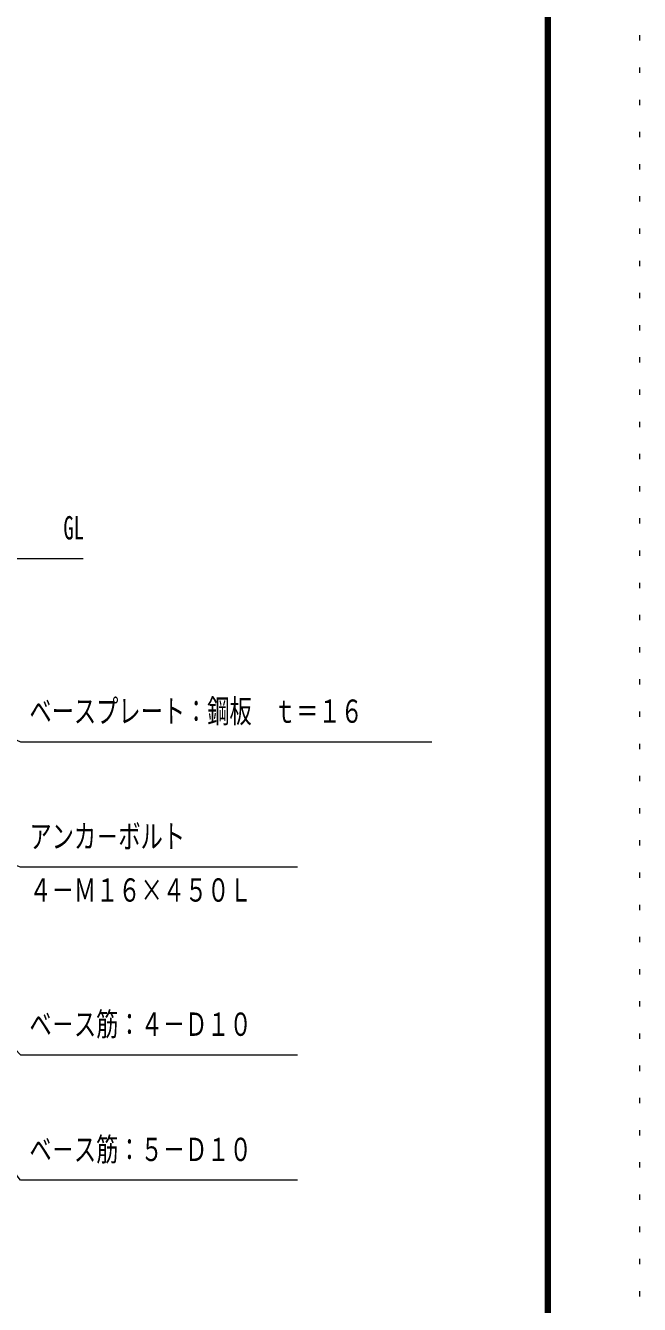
# Model space of a CAD drawing. Units: millimetres, scale not verified. Extents: x -25340 to 25344, y -10500 to 10500.
# Drawn here: x 21911 to 25344, y -3075 to 4074 of the extents above; entities that cross this region are included whole.
import ezdxf
from ezdxf.enums import TextEntityAlignment as Align

# ---------------------------------------------------------------- set-up
doc = ezdxf.new("R2010")
doc.units = ezdxf.units.MM
doc.header["$LTSCALE"] = 60
doc.linetypes.add('USER4', pattern=[3, 0.5, -2.5])
for name, color, linetype, lineweight in [('0-A_2-52DIM', 3, 'Continuous', 18), ('0-C_F-F1PAPER', 5, 'Continuous', 18), ('0-D_F-E_J_ADD', 5, 'USER4', 18)]:
    doc.layers.add(name, color=color, linetype=linetype, lineweight=lineweight)
doc.styles.add('ＭＳ ゴシック', font='')
doc.styles.get('ＭＳ ゴシック').set_extended_font_data('MS Gothic')

msp = doc.modelspace()

# ---------------------------------------------------------------- linework, layer by layer
at = {"layer": '0-A_2-52DIM'}
msp.add_line((21182.55, 1094.93), (22232.55, 1094.93), dxfattribs=at)
for points in [[(20418.62, 737.95), (21882.55, 69.93), (24182.55, 69.93)], [(23432.55, -630.07), (21882.55, -630.07), (20390.24, -76.73)], [(23432.55, -2380.07), (21882.55, -2380.07), (20358.68, -386.97)], [(20689.83, -411.39), (21882.55, -1680.07), (23432.55, -1680.07)]]:
    msp.add_lwpolyline(points, dxfattribs=at)
at = {"layer": '0-C_F-F1PAPER'}
for points in [[(24843.96, -10000), (-3856.04, -10000), (-3856.04, 10100), (24843.96, 10100)], [(24841.46, -9997.5), (24841.46, 10097.5), (-3853.54, 10097.5), (-3853.54, -9997.5)], [(24838.96, -9995), (24838.96, 10095), (-3851.04, 10095), (-3851.04, -9995)], [(24836.46, -9992.5), (-3848.54, -9992.5), (-3848.54, 10092.5), (24836.46, 10092.5)], [(24833.96, -9990), (24833.96, 10090), (-3846.04, 10090), (-3846.04, -9990)], [(24831.46, -9987.5), (-3843.54, -9987.5), (-3843.54, 10087.5), (24831.46, 10087.5)], [(24828.96, -9985), (24828.96, 10085), (-3841.04, 10085), (-3841.04, -9985)], [(24826.46, -9982.5), (-3838.54, -9982.5), (-3838.54, 10082.5), (24826.46, 10082.5)], [(24823.96, -9980), (-3836.04, -9980), (-3836.04, 10080), (24823.96, 10080)], [(24821.46, -9977.5), (-3833.54, -9977.5), (-3833.54, 10077.5), (24821.46, 10077.5)], [(24818.96, -9975), (24818.96, 10075), (-3831.04, 10075), (-3831.04, -9975)]]:
    msp.add_lwpolyline(points, close=True, dxfattribs=at)
at = {"layer": '0-D_F-E_J_ADD'}
msp.add_lwpolyline([(25343.96, -10500), (-4356.04, -10500), (-4356.04, 10500), (25343.96, 10500)], close=True, dxfattribs=at)

# ---------------------------------------------------------------- texts
at = {"layer": '0-A_2-52DIM', "color": 7, "style": 'ＭＳ ゴシック'}
for s, width, p in [('GL', 0.65, (22122.55, 1162.7)), ('ベースプレート：鋼板\u3000ｔ＝１６', 0.7, (21932.55, 137.69)), ('アンカ－ボルト', 0.7, (21932.55, -562.3)), ('４－Ｍ１６×４５０Ｌ', 0.7, (21932.55, -862.31)), ('ベ－ス筋：４－Ｄ１０', 0.7, (21932.55, -1612.31)), ('ベ－ス筋：５－Ｄ１０', 0.7, (21932.55, -2312.3))]:
    msp.add_text(s, height=130.2, dxfattribs=dict(at, width=width)).set_placement(p, align=Align.BOTTOM_LEFT)

doc.saveas('drawing.dxf')
